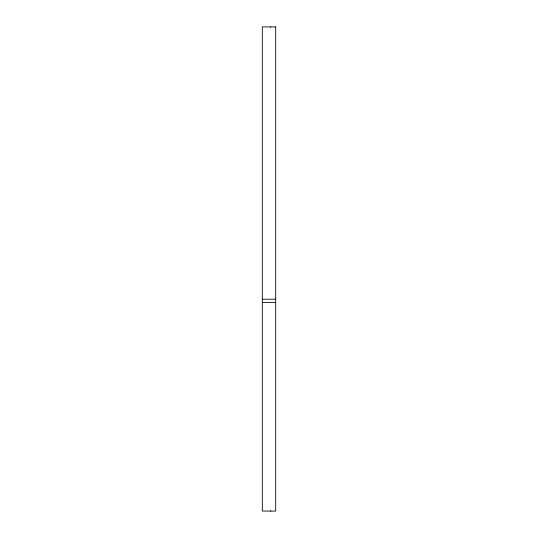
<?xml version="1.0" encoding="UTF-8"?>
<svg xmlns="http://www.w3.org/2000/svg" width="538" height="538" viewBox="0 0 538 538"><rect width="100%" height="100%" fill="white"/><g stroke="black" fill="none" stroke-linecap="round" stroke-linejoin="round"><path stroke-width="0.81" d="M262.315 299.209L275.685 299.209M262.315 302.369L275.685 302.369M270.735 26.9L270.735 27.25M270.735 510.71L270.735 511.1M275.685 26.9L262.315 26.9L262.315 511.066L275.685 511.1L275.685 26.9"/></g></svg>
